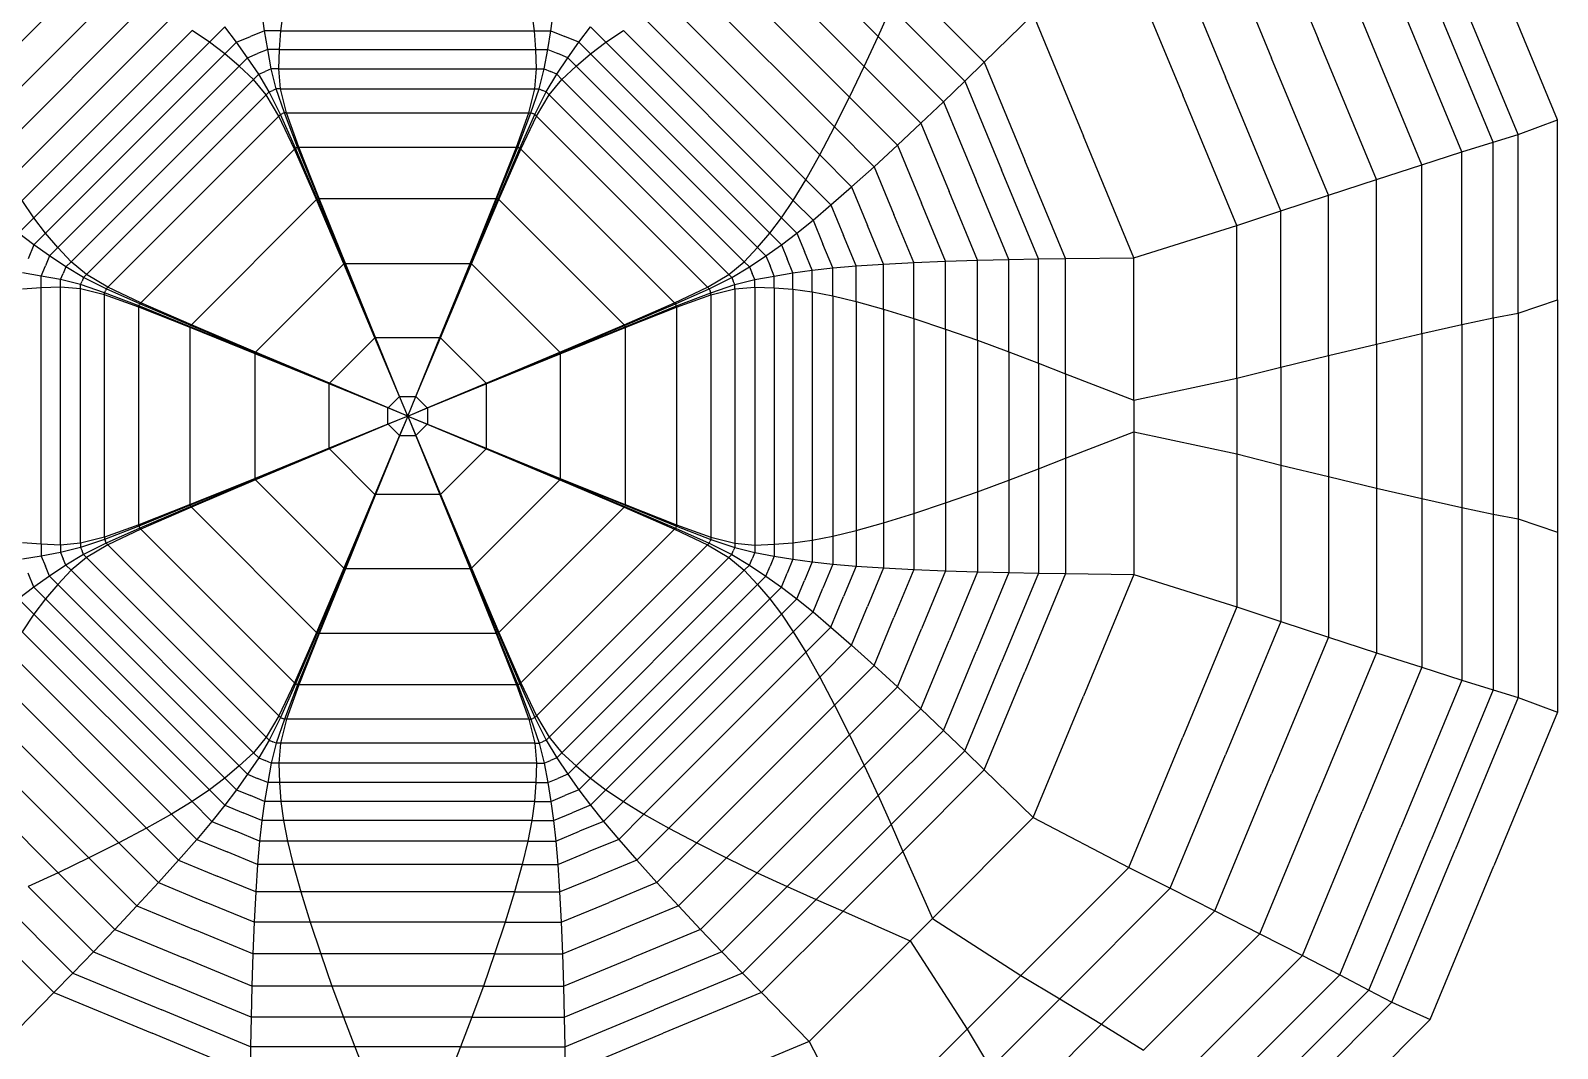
# Model space of a CAD drawing. Extents: x -1682 to 1682, y -1682 to 1702.
# Drawn here: x -552 to 1682, y -925 to 564 of the extents above; entities that cross this region are included whole.
import ezdxf

# ---------------------------------------------------------------- set-up
doc = ezdxf.new("R2010")
doc.units = 0

msp = doc.modelspace()

# ---------------------------------------------------------------- linework, layer by layer
at = {"layer": 'CutLine', "color": 250, "linetype": 'CONTINUOUS'}
for p, q in [((1682.1, 433.4), (1589, 658.2)), ((1682.1, 170), (1682.1, 433.4)), ((1682.1, 170), (1682.1, -170)), ((1682.1, -170), (1682.1, -433.4)), ((1682.1, -433.4), (1589, -658.2)), ((1495.9, -883), (1589, -658.2)), ((1309.6, -1069.2), (1495.9, -883))]:
    msp.add_line(p, q, dxfattribs=at)
at = {"layer": 'MountainLine', "color": 1, "linetype": 'CONTINUOUS'}
for p, q in [((1246.9, 757.3), (1332, 551.7)), ((1181, 723.8), (1263.9, 523.5)), ((555.3, 688.3), (688.3, 555.3)), ((1115.6, 690.8), (1196.4, 495.6)), ((511.2, 668), (668, 511.2)), ((-646.4, 466.5), (-466.5, 646.4)), ((466.5, 646.4), (646.4, 466.5)), ((724.3, 637), (843.4, 517.8)), ((-624.4, 422.8), (-422.8, 624.4)), ((422.8, 624.4), (624.4, 422.8)), ((1588.1, 400.6), (1497.1, 620.1)), ((-602.8, 381.9), (-381.9, 602.8)), ((-582.4, 345.5), (-345.5, 582.4)), ((-209.4, 563.7), (-213.3, 591.7)), ((209.4, 563.7), (213.3, 591.7)), ((345.5, 582.4), (582.4, 345.5)), ((381.9, 602.8), (602.8, 381.9)), ((843.4, 517.8), (915.1, 587.5)), ((1542.2, 386.3), (1452.9, 601.8)), ((-564.1, 315.5), (-315.5, 564.1)), ((-250.5, 546.7), (-267.6, 569.3)), ((-209.4, 563.7), (-230, 555.2)), ((-204.8, 536.2), (-209.4, 563.7)), ((-185.4, 563.7), (185.4, 563.7)), ((204.8, 536.2), (209.4, 563.7)), ((209.4, 563.7), (230, 555.2)), ((250.5, 546.7), (267.6, 569.3)), ((315.5, 564.1), (564.1, 315.5)), ((1483.8, 367.6), (1396.5, 578.4)), ((-546.8, 290), (-290, 546.8)), ((-250.5, 546.7), (-230, 555.2)), ((-234.3, 524), (-250.5, 546.7)), ((-204.8, 536.2), (-219.6, 530.1)), ((-199.5, 507.8), (-204.8, 536.2)), ((-187.6, 536.2), (187.6, 536.2)), ((199.5, 507.8), (204.8, 536.2)), ((204.8, 536.2), (219.6, 530.1)), ((250.5, 546.7), (230, 555.2)), ((234.3, 524), (250.5, 546.7)), ((290, 546.8), (546.8, 290)), ((1417.2, 346.2), (1332, 551.7)), ((-529.7, 267.5), (-267.5, 529.7)), ((-234.3, 524), (-219.6, 530.1)), ((-218, 500.1), (-234.3, 524)), ((218, 500.1), (234.3, 524)), ((234.3, 524), (219.6, 530.1)), ((267.5, 529.7), (529.7, 267.5)), ((814.9, 489.9), (843.4, 517.8)), ((1346.9, 323.3), (1263.9, 523.5)), ((-511.8, 246.5), (-246.5, 511.8)), ((-492.5, 225.6), (-225.6, 492.5)), ((-218, 500.1), (-208.7, 503.9)), ((-202.5, 474.3), (-218, 500.1)), ((-199.5, 507.8), (-208.7, 503.9)), ((-192.2, 478.6), (-199.5, 507.8)), ((-188.7, 507.8), (188.7, 507.8)), ((192.2, 478.6), (199.5, 507.8)), ((199.5, 507.8), (208.7, 503.9)), ((202.5, 474.3), (218, 500.1)), ((218, 500.1), (208.7, 503.9)), ((225.6, 492.5), (492.5, 225.6)), ((246.5, 511.8), (511.8, 246.5)), ((1277.3, 300.4), (1196.4, 495.6)), ((-470, 206.9), (-206.9, 470)), ((-202.5, 474.3), (-197.4, 476.4)), ((-186, 441.2), (-202.5, 474.3)), ((-192.2, 478.6), (-197.4, 476.4)), ((-180.4, 443.5), (-192.2, 478.6)), ((-186.1, 478.6), (186.1, 478.6)), ((180.4, 443.5), (192.2, 478.6)), ((186, 441.2), (202.5, 474.3)), ((192.2, 478.6), (197.4, 476.4)), ((202.5, 474.3), (197.4, 476.4)), ((206.9, 470), (470, 206.9)), ((783.8, 459.8), (814.9, 489.9)), ((814.9, 489.9), (868.8, 359.9)), ((750.9, 428.3), (783.8, 459.8)), ((783.8, 459.8), (831.6, 344.5)), ((-438.8, 188.4), (-188.4, 438.8)), ((-186, 441.2), (-183.2, 442.3)), ((-164.1, 391.8), (-186, 441.2)), ((-180.4, 443.5), (-183.2, 442.3)), ((-161, 393.1), (-180.4, 443.5)), ((-177.1, 443.5), (177.1, 443.5)), ((161, 393.1), (180.4, 443.5)), ((164.1, 391.8), (186, 441.2)), ((180.4, 443.5), (183.2, 442.3)), ((186, 441.2), (183.2, 442.3)), ((188.4, 438.8), (438.8, 188.4)), ((716.7, 396.2), (750.9, 428.3)), ((750.9, 428.3), (792.4, 328.2)), ((1624.5, 411.8), (1682.1, 433.4)), ((1588.1, 400.6), (1624.5, 411.8)), ((1624.5, 150.6), (1624.5, 411.8)), ((-390.4, 165.4), (-165.4, 390.4)), ((-164.1, 391.8), (-162.5, 392.4)), ((-132.5, 317.3), (-164.1, 391.8)), ((-161, 393.1), (-162.5, 392.4)), ((-130.6, 318.1), (-161, 393.1)), ((-159.1, 393.1), (159.1, 393.1)), ((130.6, 318.1), (161, 393.1)), ((132.5, 317.3), (164.1, 391.8)), ((161, 393.1), (162.5, 392.4)), ((164.1, 391.8), (162.5, 392.4)), ((165.4, 390.4), (390.4, 165.4)), ((682.4, 364.7), (716.7, 396.2)), ((716.7, 396.2), (751.8, 311.4)), ((1483.8, 367.6), (1542.2, 386.3)), ((1542.2, 386.3), (1588.1, 400.6)), ((649.5, 335.1), (682.4, 364.7)), ((682.4, 364.7), (711.4, 294.7)), ((922.7, 229.8), (868.8, 359.9)), ((1417.2, 346.2), (1483.8, 367.6)), ((619.3, 308.7), (649.5, 335.1)), ((649.5, 335.1), (672.9, 278.7)), ((879.4, 229.1), (831.6, 344.5)), ((1346.9, 323.3), (1417.2, 346.2)), ((-316.5, 133.3), (-133.3, 316.5)), ((-132.5, 317.3), (-131.6, 317.7)), ((-93, 222.8), (-132.5, 317.3)), ((-130.6, 318.1), (-131.6, 317.7)), ((-91.8, 223.3), (-130.6, 318.1)), ((-129.5, 318.1), (129.5, 318.1)), ((91.8, 223.3), (130.6, 318.1)), ((93, 222.8), (132.5, 317.3)), ((130.6, 318.1), (131.6, 317.7)), ((132.5, 317.3), (131.6, 317.7)), ((133.3, 316.5), (316.5, 133.3)), ((833.8, 228.1), (792.4, 328.2)), ((1277.3, 300.4), (1346.9, 323.3)), ((593, 286.5), (619.3, 308.7)), ((619.3, 308.7), (637.7, 264.1)), ((740.5, 224.6), (711.4, 294.7)), ((786.9, 226.6), (751.8, 311.4)), ((1212.8, 278.9), (1277.3, 300.4)), ((569.3, 267.6), (593, 286.5)), ((593, 286.5), (607.5, 251.6)), ((696.2, 222.3), (672.9, 278.7)), ((1062.5, 231.6), (1212.8, 278.9)), ((1212.8, 55.4), (1212.8, 278.9)), ((-546.7, 250.5), (-569.3, 267.6)), ((-546.7, 250.5), (-555.2, 230)), ((-524, 234.3), (-546.7, 250.5)), ((524, 234.3), (546.7, 250.5)), ((546.7, 250.5), (569.3, 267.6)), ((546.7, 250.5), (555.2, 230)), ((569.3, 267.6), (580.5, 240.5)), ((621.9, 216.7), (607.5, 251.6)), ((656.1, 219.6), (637.7, 264.1)), ((-524, 234.3), (-530.1, 219.6)), ((-500.1, 218), (-524, 234.3)), ((500.1, 218), (524, 234.3)), ((524, 234.3), (530.1, 219.6)), ((563.7, 209.4), (555.2, 230)), ((591.7, 213.3), (580.5, 240.5)), ((696.2, 222.3), (740.5, 224.6)), ((740.5, 224.6), (786.9, 226.6)), ((786.9, 226.6), (833.8, 228.1)), ((833.8, 228.1), (879.4, 229.1)), ((879.4, 229.1), (922.7, 229.8)), ((922.7, 229.8), (962.6, 230.2)), ((962.6, 230.2), (1062.5, 231.6)), ((962.6, 61.8), (962.6, 230.2)), ((1062.5, 23.2), (1062.5, 231.6)), ((-536.2, 204.8), (-563.7, 209.4)), ((-536.2, 204.8), (-530.1, 219.6)), ((-507.8, 199.5), (-536.2, 204.8)), ((-507.8, 199.5), (-503.9, 208.7)), ((-500.1, 218), (-503.9, 208.7)), ((-474.3, 202.5), (-500.1, 218)), ((-474.3, 202.5), (-476.4, 197.4)), ((-441.2, 186), (-474.3, 202.5)), ((-222.4, 93.4), (-93.4, 222.4)), ((-93, 222.8), (-92.4, 223.1)), ((-47.9, 114.8), (-93, 222.8)), ((-91.8, 223.3), (-92.4, 223.1)), ((-47.4, 115), (-91.8, 223.3)), ((-91.2, 223.3), (91.2, 223.3)), ((47.4, 115), (91.8, 223.3)), ((47.9, 114.8), (93, 222.8)), ((91.8, 223.3), (92.4, 223.1)), ((93, 222.8), (92.4, 223.1)), ((93.4, 222.4), (222.4, 93.4)), ((441.2, 186), (474.3, 202.5)), ((474.3, 202.5), (500.1, 218)), ((474.3, 202.5), (476.4, 197.4)), ((500.1, 218), (503.9, 208.7)), ((507.8, 199.5), (503.9, 208.7)), ((507.8, 199.5), (536.2, 204.8)), ((536.2, 204.8), (530.1, 219.6)), ((536.2, 204.8), (563.7, 209.4)), ((563.7, 209.4), (591.7, 213.3)), ((591.7, 213.3), (621.9, 216.7)), ((621.9, 216.7), (656.1, 219.6)), ((656.1, 219.6), (696.2, 222.3)), ((-536.2, -187.6), (-536.2, 187.6)), ((-478.6, 192.2), (-507.8, 199.5)), ((-507.8, -188.7), (-507.8, 188.7)), ((-478.6, 192.2), (-476.4, 197.4)), ((-443.5, 180.4), (-478.6, 192.2)), ((-478.6, -186.1), (-478.6, 186.1)), ((-443.5, 180.4), (-442.3, 183.2)), ((-393.1, 161), (-443.5, 180.4)), ((-441.2, 186), (-442.3, 183.2)), ((-391.8, 164.1), (-441.2, 186)), ((391.8, 164.1), (441.2, 186)), ((393.1, 161), (443.5, 180.4)), ((441.2, 186), (442.3, 183.2)), ((443.5, 180.4), (442.3, 183.2)), ((443.5, 180.4), (478.6, 192.2)), ((478.6, 192.2), (476.4, 197.4)), ((478.6, 192.2), (507.8, 199.5)), ((478.6, 186.1), (478.6, -186.1)), ((507.8, 188.7), (507.8, -188.7)), ((536.2, 187.6), (536.2, -187.6)), ((563.7, 185.4), (563.7, -185.4)), ((591.7, 181.6), (591.7, -181.6)), ((-443.5, -177.1), (-443.5, 177.1)), ((-393.1, 161), (-392.4, 162.5)), ((-318.1, 130.6), (-393.1, 161)), ((-393.1, -159.1), (-393.1, 159.1)), ((-391.8, 164.1), (-392.4, 162.5)), ((-317.3, 132.5), (-391.8, 164.1)), ((317.3, 132.5), (391.8, 164.1)), ((318.1, 130.6), (393.1, 161)), ((391.8, 164.1), (392.4, 162.5)), ((393.1, 161), (392.4, 162.5)), ((393.1, 159.1), (393.1, -159.1)), ((443.5, 177.1), (443.5, -177.1)), ((621.9, 175.8), (621.9, -175.8)), ((656.1, 167.5), (656.1, -167.5)), ((696.2, 156.2), (696.2, -156.2)), ((740.5, 142.6), (740.5, -142.6)), ((1588.1, 143.4), (1588.1, -143.4)), ((-318.1, 130.6), (-317.7, 131.6)), ((-223.3, 91.8), (-318.1, 130.6)), ((-318.1, -129.5), (-318.1, 129.5)), ((-317.3, 132.5), (-317.7, 131.6)), ((-222.8, 93), (-317.3, 132.5)), ((-114.6, 48.1), (-48.1, 114.6)), ((-47.9, 114.8), (-47.6, 114.9)), ((-12, 28.7), (-47.9, 114.8)), ((-47.4, 115), (-47.6, 114.9)), ((-11.8, 28.8), (-47.4, 115)), ((-47, 115), (47, 115)), ((11.8, 28.8), (47.4, 115)), ((12, 28.7), (47.9, 114.8)), ((47.4, 115), (47.6, 114.9)), ((47.9, 114.8), (47.6, 114.9)), ((48.1, 114.6), (114.6, 48.1)), ((222.8, 93), (317.3, 132.5)), ((223.3, 91.8), (318.1, 130.6)), ((317.3, 132.5), (317.7, 131.6)), ((318.1, 130.6), (317.7, 131.6)), ((318.1, 129.5), (318.1, -129.5)), ((786.9, 127.2), (786.9, -127.2)), ((1483.8, 120.7), (1483.8, -120.7)), ((1542.2, 133.7), (1542.2, -133.7)), ((-223.3, 91.8), (-223.1, 92.4)), ((-115, 47.4), (-223.3, 91.8)), ((-223.3, -91.2), (-223.3, 91.2)), ((-222.8, 93), (-223.1, 92.4)), ((-114.8, 47.9), (-222.8, 93)), ((114.8, 47.9), (222.8, 93)), ((115, 47.4), (223.3, 91.8)), ((222.8, 93), (223.1, 92.4)), ((223.3, 91.8), (223.1, 92.4)), ((223.3, 91.2), (223.3, -91.2)), ((833.8, 110.8), (833.8, -110.8)), ((879.4, 94), (879.4, -94)), ((1417.2, 105.3), (1417.2, -105.3)), ((922.7, 77.4), (922.7, -77.4)), ((1277.3, 71.7), (1277.3, -71.7)), ((1346.9, 88.7), (1346.9, -88.7)), ((-115, 47.4), (-114.9, 47.6)), ((-28.8, 11.8), (-115, 47.4)), ((-115, -47), (-115, 47)), ((-114.8, 47.9), (-114.9, 47.6)), ((-28.7, 12), (-114.8, 47.9)), ((28.7, 12), (114.8, 47.9)), ((28.8, 11.8), (115, 47.4)), ((114.8, 47.9), (114.9, 47.6)), ((115, 47.4), (114.9, 47.6)), ((115, 47), (115, -47)), ((-28.7, 12), (-12, 28.7)), ((0, 0), (-12, 28.7)), ((-12, 28.7), (-11.9, 28.7)), ((-11.8, 28.8), (-11.9, 28.7)), ((0, 0), (-11.8, 28.8)), ((-11.8, 28.8), (11.8, 28.8)), ((0, 0), (11.8, 28.8)), ((0, 0), (12, 28.7)), ((11.8, 28.8), (11.9, 28.7)), ((12, 28.7), (11.9, 28.7)), ((12, 28.7), (28.7, 12)), ((-28.8, 11.8), (-28.7, 11.9)), ((0, 0), (-28.8, 11.8)), ((-28.8, -11.8), (-28.8, 11.8)), ((0, 0), (-28.8, -11.8)), ((0, 0), (-28.7, 12)), ((-28.7, 12), (-28.7, 11.9)), ((0, 0), (-28.7, -12)), ((0, 0), (-12, -28.7)), ((0, 0), (-11.8, -28.8)), ((0, 0), (28.7, 12)), ((0, 0), (28.8, 11.8)), ((0, 0), (0, 0)), ((0, 0), (0, 0)), ((0, 0), (0, 0)), ((0, 0), (0, 0)), ((0, 0), (0, 0)), ((0, 0), (0, 0)), ((0, 0), (0, 0)), ((0, 0), (0, 0)), ((0, 0), (0, 0)), ((0, 0), (0, 0)), ((0, 0), (0, 0)), ((0, 0), (0, 0)), ((0, 0), (0, 0)), ((0, 0), (0, 0)), ((0, 0), (0, 0)), ((0, 0), (0, 0)), ((0, 0), (0, 0)), ((0, 0), (0, 0)), ((0, 0), (0, 0)), ((0, 0), (0, 0)), ((0, 0), (0, 0)), ((0, 0), (0, 0)), ((0, 0), (0, 0)), ((0, 0), (0, 0)), ((0, 0), (28.8, -11.8)), ((0, 0), (0, 0)), ((0, 0), (0, 0)), ((0, 0), (0, 0)), ((0, 0), (0, 0)), ((0, 0), (0, 0)), ((0, 0), (0, 0)), ((0, 0), (0, 0)), ((0, 0), (0, 0)), ((0, 0), (28.7, -12)), ((0, 0), (12, -28.7)), ((0, 0), (0, 0)), ((0, 0), (0, 0)), ((0, 0), (0, 0)), ((0, 0), (0, 0)), ((0, 0), (0, 0)), ((0, 0), (0, 0)), ((0, 0), (0, 0)), ((0, 0), (0, 0)), ((0, 0), (11.8, -28.8)), ((0, 0), (0, 0)), ((0, 0), (0, 0)), ((0, 0), (0, 0)), ((0, 0), (0, 0)), ((0, 0), (0, 0)), ((0, 0), (0, 0)), ((0, 0), (0, 0)), ((0, 0), (0, 0)), ((0, 0), (0, 0)), ((0, 0), (0, 0)), ((0, 0), (0, 0)), ((0, 0), (0, 0)), ((0, 0), (0, 0)), ((0, 0), (0, 0)), ((0, 0), (0, 0)), ((0, 0), (0, 0)), ((0, 0), (0, 0)), ((0, 0), (0, 0)), ((0, 0), (0, 0)), ((0, 0), (0, 0)), ((0, 0), (0, 0)), ((0, 0), (0, 0)), ((0, 0), (0, 0)), ((0, 0), (0, 0)), ((28.7, 12), (28.7, 11.9)), ((28.8, 11.8), (28.7, 11.9)), ((28.8, 11.8), (28.8, -11.8)), ((-28.8, -11.8), (-115, -47.4)), ((-28.7, -12), (-114.8, -47.9)), ((-28.8, -11.8), (-28.7, -11.9)), ((-28.7, -12), (-28.7, -11.9)), ((-12, -28.7), (-28.7, -12)), ((28.7, -12), (12, -28.7)), ((28.8, -11.8), (28.7, -11.9)), ((28.7, -12), (28.7, -11.9)), ((28.7, -12), (114.8, -47.9)), ((28.8, -11.8), (115, -47.4)), ((-12, -28.7), (-47.9, -114.8)), ((-11.8, -28.8), (-47.4, -115)), ((-12, -28.7), (-11.9, -28.7)), ((-11.8, -28.8), (-11.9, -28.7)), ((11.8, -28.8), (-11.8, -28.8)), ((11.8, -28.8), (11.9, -28.7)), ((11.8, -28.8), (47.4, -115)), ((12, -28.7), (11.9, -28.7)), ((12, -28.7), (47.9, -114.8)), ((1062.5, -23.2), (1062.5, -231.6)), ((-115, -47.4), (-223.3, -91.8)), ((-114.8, -47.9), (-222.8, -93)), ((-115, -47.4), (-114.9, -47.6)), ((-114.8, -47.9), (-114.9, -47.6)), ((-48.1, -114.6), (-114.6, -48.1)), ((114.6, -48.1), (48.1, -114.6)), ((114.8, -47.9), (114.9, -47.6)), ((114.8, -47.9), (222.8, -93)), ((115, -47.4), (114.9, -47.6)), ((115, -47.4), (223.3, -91.8)), ((962.6, -61.8), (962.6, -230.2)), ((1212.8, -55.4), (1212.8, -278.9)), ((-223.3, -91.8), (-318.1, -130.6)), ((-222.8, -93), (-317.3, -132.5)), ((-223.3, -91.8), (-223.1, -92.4)), ((-222.8, -93), (-223.1, -92.4)), ((-93.4, -222.4), (-222.4, -93.4)), ((222.4, -93.4), (93.4, -222.4)), ((222.8, -93), (223.1, -92.4)), ((222.8, -93), (317.3, -132.5)), ((223.3, -91.8), (223.1, -92.4)), ((223.3, -91.8), (318.1, -130.6)), ((-318.1, -130.6), (-393.1, -161)), ((-317.3, -132.5), (-391.8, -164.1)), ((-318.1, -130.6), (-317.7, -131.6)), ((-317.3, -132.5), (-317.7, -131.6)), ((-133.3, -316.5), (-316.5, -133.3)), ((-47.9, -114.8), (-93, -222.8)), ((-47.4, -115), (-91.8, -223.3)), ((-47.9, -114.8), (-47.6, -114.9)), ((-47.4, -115), (-47.6, -114.9)), ((47, -115), (-47, -115)), ((47.4, -115), (47.6, -114.9)), ((47.4, -115), (91.8, -223.3)), ((47.9, -114.8), (47.6, -114.9)), ((47.9, -114.8), (93, -222.8)), ((316.5, -133.3), (133.3, -316.5)), ((317.3, -132.5), (317.7, -131.6)), ((317.3, -132.5), (391.8, -164.1)), ((318.1, -130.6), (317.7, -131.6)), ((318.1, -130.6), (393.1, -161)), ((1624.5, -150.6), (1624.5, -411.8)), ((-393.1, -161), (-443.5, -180.4)), ((-391.8, -164.1), (-441.2, -186)), ((-393.1, -161), (-392.4, -162.5)), ((-391.8, -164.1), (-392.4, -162.5)), ((-165.4, -390.4), (-390.4, -165.4)), ((390.4, -165.4), (165.4, -390.4)), ((391.8, -164.1), (392.4, -162.5)), ((391.8, -164.1), (441.2, -186)), ((393.1, -161), (392.4, -162.5)), ((393.1, -161), (443.5, -180.4)), ((-507.8, -199.5), (-536.2, -204.8)), ((-478.6, -192.2), (-507.8, -199.5)), ((-507.8, -199.5), (-503.9, -208.7)), ((-443.5, -180.4), (-478.6, -192.2)), ((-478.6, -192.2), (-476.4, -197.4)), ((-474.3, -202.5), (-476.4, -197.4)), ((-441.2, -186), (-474.3, -202.5)), ((-443.5, -180.4), (-442.3, -183.2)), ((-441.2, -186), (-442.3, -183.2)), ((-188.4, -438.8), (-438.8, -188.4)), ((438.8, -188.4), (188.4, -438.8)), ((441.2, -186), (442.3, -183.2)), ((441.2, -186), (474.3, -202.5)), ((443.5, -180.4), (442.3, -183.2)), ((443.5, -180.4), (478.6, -192.2)), ((474.3, -202.5), (476.4, -197.4)), ((478.6, -192.2), (476.4, -197.4)), ((478.6, -192.2), (507.8, -199.5)), ((507.8, -199.5), (503.9, -208.7)), ((507.8, -199.5), (536.2, -204.8)), ((-536.2, -204.8), (-563.7, -209.4)), ((-536.2, -204.8), (-530.1, -219.6)), ((-524, -234.3), (-530.1, -219.6)), ((-500.1, -218), (-524, -234.3)), ((-500.1, -218), (-503.9, -208.7)), ((-474.3, -202.5), (-500.1, -218)), ((-206.9, -470), (-470, -206.9)), ((-93, -222.8), (-132.5, -317.3)), ((-91.8, -223.3), (-130.6, -318.1)), ((-93, -222.8), (-92.4, -223.1)), ((-91.8, -223.3), (-92.4, -223.1)), ((91.2, -223.3), (-91.2, -223.3)), ((91.8, -223.3), (92.4, -223.1)), ((91.8, -223.3), (130.6, -318.1)), ((93, -222.8), (92.4, -223.1)), ((93, -222.8), (132.5, -317.3)), ((470, -206.9), (206.9, -470)), ((474.3, -202.5), (500.1, -218)), ((500.1, -218), (503.9, -208.7)), ((500.1, -218), (524, -234.3)), ((524, -234.3), (530.1, -219.6)), ((536.2, -204.8), (530.1, -219.6)), ((536.2, -204.8), (563.7, -209.4)), ((563.7, -209.4), (555.2, -230)), ((563.7, -209.4), (591.7, -213.3)), ((591.7, -213.3), (580.5, -240.5)), ((591.7, -213.3), (621.9, -216.7)), ((621.9, -216.7), (607.5, -251.6)), ((621.9, -216.7), (656.1, -219.6)), ((656.1, -219.6), (637.7, -264.1)), ((656.1, -219.6), (696.2, -222.3)), ((696.2, -222.3), (672.9, -278.7)), ((696.2, -222.3), (740.5, -224.6)), ((-546.7, -250.5), (-555.2, -230)), ((-524, -234.3), (-546.7, -250.5)), ((-225.6, -492.5), (-492.5, -225.6)), ((492.5, -225.6), (225.6, -492.5)), ((524, -234.3), (546.7, -250.5)), ((546.7, -250.5), (555.2, -230)), ((569.3, -267.6), (580.5, -240.5)), ((740.5, -224.6), (711.4, -294.7)), ((740.5, -224.6), (786.9, -226.6)), ((786.9, -226.6), (751.8, -311.4)), ((786.9, -226.6), (833.8, -228.1)), ((833.8, -228.1), (792.4, -328.2)), ((879.4, -229.1), (831.6, -344.5)), ((833.8, -228.1), (879.4, -229.1)), ((922.7, -229.8), (868.8, -359.9)), ((879.4, -229.1), (922.7, -229.8)), ((922.7, -229.8), (962.6, -230.2)), ((962.6, -230.2), (1062.5, -231.6)), ((1062.5, -231.6), (1212.8, -278.9)), ((-546.7, -250.5), (-569.3, -267.6)), ((-267.5, -529.7), (-529.7, -267.5)), ((-246.5, -511.8), (-511.8, -246.5)), ((511.8, -246.5), (246.5, -511.8)), ((529.7, -267.5), (267.5, -529.7)), ((546.7, -250.5), (569.3, -267.6)), ((569.3, -267.6), (593, -286.5)), ((593, -286.5), (607.5, -251.6)), ((619.3, -308.7), (637.7, -264.1)), ((-290, -546.8), (-546.8, -290)), ((546.8, -290), (290, -546.8)), ((593, -286.5), (619.3, -308.7)), ((649.5, -335.1), (672.9, -278.7)), ((1212.8, -278.9), (1277.3, -300.4)), ((619.3, -308.7), (649.5, -335.1)), ((682.4, -364.7), (711.4, -294.7)), ((716.7, -396.2), (751.8, -311.4)), ((1277.3, -300.4), (1196.4, -495.6)), ((1277.3, -300.4), (1346.9, -323.3)), ((-315.5, -564.1), (-564.1, -315.5)), ((-132.5, -317.3), (-164.1, -391.8)), ((-130.6, -318.1), (-161, -393.1)), ((-132.5, -317.3), (-131.6, -317.7)), ((-130.6, -318.1), (-131.6, -317.7)), ((129.5, -318.1), (-129.5, -318.1)), ((130.6, -318.1), (131.6, -317.7)), ((130.6, -318.1), (161, -393.1)), ((132.5, -317.3), (131.6, -317.7)), ((132.5, -317.3), (164.1, -391.8)), ((564.1, -315.5), (315.5, -564.1)), ((750.9, -428.3), (792.4, -328.2)), ((1346.9, -323.3), (1263.9, -523.5)), ((1346.9, -323.3), (1417.2, -346.2)), ((-345.5, -582.4), (-582.4, -345.5)), ((582.4, -345.5), (345.5, -582.4)), ((649.5, -335.1), (682.4, -364.7)), ((783.8, -459.8), (831.6, -344.5)), ((1417.2, -346.2), (1332, -551.7)), ((1417.2, -346.2), (1483.8, -367.6)), ((682.4, -364.7), (716.7, -396.2)), ((814.9, -489.9), (868.8, -359.9)), ((1483.8, -367.6), (1396.5, -578.4)), ((1483.8, -367.6), (1542.2, -386.3)), ((-381.9, -602.8), (-602.8, -381.9)), ((-164.1, -391.8), (-186, -441.2)), ((-161, -393.1), (-180.4, -443.5)), ((-164.1, -391.8), (-162.5, -392.4)), ((-161, -393.1), (-162.5, -392.4)), ((159.1, -393.1), (-159.1, -393.1)), ((161, -393.1), (162.5, -392.4)), ((161, -393.1), (180.4, -443.5)), ((164.1, -391.8), (162.5, -392.4)), ((164.1, -391.8), (186, -441.2)), ((602.8, -381.9), (381.9, -602.8)), ((716.7, -396.2), (750.9, -428.3)), ((1542.2, -386.3), (1452.9, -601.8)), ((1588.1, -400.6), (1497.1, -620.1)), ((1542.2, -386.3), (1588.1, -400.6)), ((1588.1, -400.6), (1624.5, -411.8)), ((-422.8, -624.4), (-624.4, -422.8)), ((624.4, -422.8), (422.8, -624.4)), ((1624.5, -411.8), (1682.1, -433.4)), ((-186, -441.2), (-202.5, -474.3)), ((-180.4, -443.5), (-192.2, -478.6)), ((-186, -441.2), (-183.2, -442.3)), ((-180.4, -443.5), (-183.2, -442.3)), ((177.1, -443.5), (-177.1, -443.5)), ((180.4, -443.5), (183.2, -442.3)), ((180.4, -443.5), (192.2, -478.6)), ((186, -441.2), (183.2, -442.3)), ((186, -441.2), (202.5, -474.3)), ((750.9, -428.3), (783.8, -459.8)), ((-466.5, -646.4), (-646.4, -466.5)), ((646.4, -466.5), (466.5, -646.4)), ((783.8, -459.8), (814.9, -489.9)), ((-202.5, -474.3), (-218, -500.1)), ((-202.5, -474.3), (-197.4, -476.4)), ((-192.2, -478.6), (-199.5, -507.8)), ((-192.2, -478.6), (-197.4, -476.4)), ((186.1, -478.6), (-186.1, -478.6)), ((192.2, -478.6), (197.4, -476.4)), ((192.2, -478.6), (199.5, -507.8)), ((202.5, -474.3), (197.4, -476.4)), ((202.5, -474.3), (218, -500.1)), ((814.9, -489.9), (843.4, -517.8)), ((-511.2, -668), (-668, -511.2)), ((-218, -500.1), (-234.3, -524)), ((-218, -500.1), (-208.7, -503.9)), ((-199.5, -507.8), (-208.7, -503.9)), ((-199.5, -507.8), (-204.8, -536.2)), ((188.7, -507.8), (-188.7, -507.8)), ((199.5, -507.8), (208.7, -503.9)), ((199.5, -507.8), (204.8, -536.2)), ((218, -500.1), (208.7, -503.9)), ((218, -500.1), (234.3, -524)), ((668, -511.2), (511.2, -668)), ((1115.6, -690.8), (1196.4, -495.6)), ((-234.3, -524), (-250.5, -546.7)), ((-234.3, -524), (-219.6, -530.1)), ((-204.8, -536.2), (-219.6, -530.1)), ((204.8, -536.2), (219.6, -530.1)), ((234.3, -524), (219.6, -530.1)), ((234.3, -524), (250.5, -546.7)), ((724.3, -637), (843.4, -517.8)), ((843.4, -517.8), (915.1, -587.5)), ((1181, -723.8), (1263.9, -523.5)), ((-250.5, -546.7), (-267.6, -569.3)), ((-250.5, -546.7), (-230, -555.2)), ((-209.4, -563.7), (-230, -555.2)), ((-204.8, -536.2), (-209.4, -563.7)), ((187.6, -536.2), (-187.6, -536.2)), ((204.8, -536.2), (209.4, -563.7)), ((209.4, -563.7), (230, -555.2)), ((250.5, -546.7), (230, -555.2)), ((250.5, -546.7), (267.6, -569.3)), ((688.3, -555.3), (555.3, -688.3)), ((1246.9, -757.3), (1332, -551.7)), ((-267.6, -569.3), (-286.5, -593)), ((-267.6, -569.3), (-240.5, -580.5)), ((-213.3, -591.7), (-240.5, -580.5)), ((-209.4, -563.7), (-213.3, -591.7)), ((185.4, -563.7), (-185.4, -563.7)), ((209.4, -563.7), (213.3, -591.7)), ((213.3, -591.7), (240.5, -580.5)), ((267.6, -569.3), (240.5, -580.5)), ((267.6, -569.3), (286.5, -593)), ((1309.1, -789.2), (1396.5, -578.4)), ((-286.5, -593), (-308.7, -619.3)), ((-286.5, -593), (-251.6, -607.5)), ((-213.3, -591.7), (-216.7, -621.9)), ((181.6, -591.7), (-181.6, -591.7)), ((213.3, -591.7), (216.7, -621.9)), ((286.5, -593), (251.6, -607.5)), ((286.5, -593), (308.7, -619.3)), ((707.2, -597.7), (597.7, -707.2)), ((767.7, -734.9), (915.1, -587.5)), ((915.1, -587.5), (1054.8, -660.4)), ((1363.6, -817.4), (1452.9, -601.8)), ((-308.7, -619.3), (-335.1, -649.5)), ((-308.7, -619.3), (-264.1, -637.7)), ((-216.7, -621.9), (-251.6, -607.5)), ((-216.7, -621.9), (-219.6, -656.1)), ((175.8, -621.9), (-175.8, -621.9)), ((216.7, -621.9), (251.6, -607.5)), ((216.7, -621.9), (219.6, -656.1)), ((308.7, -619.3), (264.1, -637.7)), ((308.7, -619.3), (335.1, -649.5)), ((1406.2, -839.7), (1497.1, -620.1)), ((-219.6, -656.1), (-264.1, -637.7)), ((219.6, -656.1), (264.1, -637.7)), ((-335.1, -649.5), (-364.7, -682.4)), ((-335.1, -649.5), (-278.7, -672.9)), ((-219.6, -656.1), (-222.3, -696.2)), ((167.5, -656.1), (-167.5, -656.1)), ((219.6, -656.1), (222.3, -696.2)), ((335.1, -649.5), (278.7, -672.9)), ((335.1, -649.5), (364.7, -682.4)), ((896.8, -818.4), (1054.8, -660.4)), ((1054.8, -660.4), (1115.6, -690.8)), ((-364.7, -682.4), (-396.2, -716.7)), ((-364.7, -682.4), (-294.7, -711.4)), ((-222.3, -696.2), (-278.7, -672.9)), ((222.3, -696.2), (278.7, -672.9)), ((364.7, -682.4), (294.7, -711.4)), ((364.7, -682.4), (396.2, -716.7)), ((1115.6, -690.8), (1181, -723.8)), ((-224.6, -740.5), (-294.7, -711.4)), ((-222.3, -696.2), (-224.6, -740.5)), ((156.2, -696.2), (-156.2, -696.2)), ((222.3, -696.2), (224.6, -740.5)), ((224.6, -740.5), (294.7, -711.4)), ((-637, -724.3), (-517.8, -843.4)), ((-396.2, -716.7), (-428.3, -750.9)), ((-396.2, -716.7), (-311.4, -751.8)), ((396.2, -716.7), (311.4, -751.8)), ((396.2, -716.7), (428.3, -750.9)), ((637, -724.3), (517.8, -843.4)), ((1181, -723.8), (1246.9, -757.3)), ((-428.3, -750.9), (-459.8, -783.8)), ((-428.3, -750.9), (-328.2, -792.4)), ((-226.6, -786.9), (-311.4, -751.8)), ((-224.6, -740.5), (-226.6, -786.9)), ((142.6, -740.5), (-142.6, -740.5)), ((224.6, -740.5), (226.6, -786.9)), ((226.6, -786.9), (311.4, -751.8)), ((428.3, -750.9), (328.2, -792.4)), ((428.3, -750.9), (459.8, -783.8)), ((1246.9, -757.3), (1309.1, -789.2)), ((734.9, -767.7), (587.5, -915.1)), ((-459.8, -783.8), (-489.9, -814.9)), ((-459.8, -783.8), (-344.5, -831.6)), ((-228.1, -833.8), (-328.2, -792.4)), ((-226.6, -786.9), (-228.1, -833.8)), ((127.2, -786.9), (-127.2, -786.9)), ((226.6, -786.9), (228.1, -833.8)), ((228.1, -833.8), (328.2, -792.4)), ((459.8, -783.8), (344.5, -831.6)), ((459.8, -783.8), (489.9, -814.9)), ((1309.1, -789.2), (1363.6, -817.4)), ((-489.9, -814.9), (-517.8, -843.4)), ((-489.9, -814.9), (-359.9, -868.8)), ((489.9, -814.9), (359.9, -868.8)), ((489.9, -814.9), (517.8, -843.4)), ((1363.6, -817.4), (1406.2, -839.7)), ((-517.8, -843.4), (-587.5, -915.1)), ((-229.1, -879.4), (-344.5, -831.6)), ((-228.1, -833.8), (-229.1, -879.4)), ((110.8, -833.8), (-110.8, -833.8)), ((228.1, -833.8), (229.1, -879.4)), ((229.1, -879.4), (344.5, -831.6)), ((517.8, -843.4), (587.5, -915.1)), ((1406.2, -839.7), (1439.9, -857.6)), ((-229.8, -922.7), (-359.9, -868.8)), ((229.8, -922.7), (359.9, -868.8)), ((953.9, -852.5), (852.5, -953.9)), ((1255.2, -1042.2), (1439.9, -857.6)), ((1439.9, -857.6), (1495.9, -883)), ((-229.1, -879.4), (-229.8, -922.7)), ((94, -879.4), (-94, -879.4)), ((229.1, -879.4), (229.8, -922.7)), ((1015.1, -889.7), (889.7, -1015.1)), ((587.5, -915.1), (660.4, -1054.8)), ((818.4, -896.8), (660.4, -1054.8)), ((-229.8, -922.7), (-230.2, -962.6)), ((77.4, -922.7), (-77.4, -922.7)), ((229.8, -922.7), (230.2, -962.6))]:
    msp.add_line(p, q, dxfattribs=at)
at = {"layer": 'ValleyLine', "color": 5, "linetype": 'CONTINUOUS'}
for p, q in [((1054.8, 660.4), (1133.8, 469.6)), ((1624.5, 411.8), (1532.2, 634.7)), ((-185.4, 563.7), (-181.6, 591.7)), ((185.4, 563.7), (181.6, 591.7)), ((688.3, 555.3), (707.2, 597.7)), ((707.2, 597.7), (814.9, 489.9)), ((915.1, 587.5), (988.8, 409.6)), ((-290, 546.8), (-315.5, 564.1)), ((-290, 546.8), (-267.6, 569.3)), ((-185.4, 563.7), (-209.4, 563.7)), ((-187.6, 536.2), (-185.4, 563.7)), ((187.6, 536.2), (185.4, 563.7)), ((185.4, 563.7), (209.4, 563.7)), ((290, 546.8), (267.6, 569.3)), ((290, 546.8), (315.5, 564.1)), ((-267.5, 529.7), (-290, 546.8)), ((-267.5, 529.7), (-250.5, 546.7)), ((-187.6, 536.2), (-204.8, 536.2)), ((-188.7, 507.8), (-187.6, 536.2)), ((188.7, 507.8), (187.6, 536.2)), ((187.6, 536.2), (204.8, 536.2)), ((267.5, 529.7), (250.5, 546.7)), ((267.5, 529.7), (290, 546.8)), ((668, 511.2), (688.3, 555.3)), ((688.3, 555.3), (783.8, 459.8)), ((-246.5, 511.8), (-267.5, 529.7)), ((-246.5, 511.8), (-234.3, 524)), ((246.5, 511.8), (234.3, 524)), ((246.5, 511.8), (267.5, 529.7)), ((843.4, 517.8), (903, 374)), ((-225.6, 492.5), (-246.5, 511.8)), ((-225.6, 492.5), (-218, 500.1)), ((-206.9, 470), (-225.6, 492.5)), ((-188.7, 507.8), (-199.5, 507.8)), ((-186.1, 478.6), (-188.7, 507.8)), ((186.1, 478.6), (188.7, 507.8)), ((188.7, 507.8), (199.5, 507.8)), ((206.9, 470), (225.6, 492.5)), ((225.6, 492.5), (218, 500.1)), ((225.6, 492.5), (246.5, 511.8)), ((646.4, 466.5), (668, 511.2)), ((668, 511.2), (750.9, 428.3)), ((-206.9, 470), (-202.5, 474.3)), ((-188.4, 438.8), (-206.9, 470)), ((-186.1, 478.6), (-192.2, 478.6)), ((-177.1, 443.5), (-186.1, 478.6)), ((177.1, 443.5), (186.1, 478.6)), ((186.1, 478.6), (192.2, 478.6)), ((188.4, 438.8), (206.9, 470)), ((206.9, 470), (202.5, 474.3)), ((1212.8, 278.9), (1133.8, 469.6)), ((624.4, 422.8), (646.4, 466.5)), ((646.4, 466.5), (716.7, 396.2)), ((-188.4, 438.8), (-186, 441.2)), ((-165.4, 390.4), (-188.4, 438.8)), ((-177.1, 443.5), (-180.4, 443.5)), ((-159.1, 393.1), (-177.1, 443.5)), ((159.1, 393.1), (177.1, 443.5)), ((165.4, 390.4), (188.4, 438.8)), ((177.1, 443.5), (180.4, 443.5)), ((188.4, 438.8), (186, 441.2)), ((602.8, 381.9), (624.4, 422.8)), ((624.4, 422.8), (682.4, 364.7)), ((1062.5, 231.6), (988.8, 409.6)), ((-165.4, 390.4), (-164.1, 391.8)), ((-133.3, 316.5), (-165.4, 390.4)), ((-159.1, 393.1), (-161, 393.1)), ((-129.5, 318.1), (-159.1, 393.1)), ((129.5, 318.1), (159.1, 393.1)), ((133.3, 316.5), (165.4, 390.4)), ((159.1, 393.1), (161, 393.1)), ((165.4, 390.4), (164.1, 391.8)), ((582.4, 345.5), (602.8, 381.9)), ((602.8, 381.9), (649.5, 335.1)), ((1542.2, 133.7), (1542.2, 386.3)), ((1588.1, 143.4), (1588.1, 400.6)), ((962.6, 230.2), (903, 374)), ((1483.8, 120.7), (1483.8, 367.6)), ((564.1, 315.5), (582.4, 345.5)), ((582.4, 345.5), (619.3, 308.7)), ((1417.2, 105.3), (1417.2, 346.2)), ((-546.8, 290), (-564.1, 315.5)), ((-133.3, 316.5), (-132.5, 317.3)), ((-93.4, 222.4), (-133.3, 316.5)), ((-129.5, 318.1), (-130.6, 318.1)), ((-91.2, 223.3), (-129.5, 318.1)), ((91.2, 223.3), (129.5, 318.1)), ((93.4, 222.4), (133.3, 316.5)), ((129.5, 318.1), (130.6, 318.1)), ((133.3, 316.5), (132.5, 317.3)), ((546.8, 290), (564.1, 315.5)), ((564.1, 315.5), (593, 286.5)), ((1346.9, 88.7), (1346.9, 323.3)), ((1277.3, 71.7), (1277.3, 300.4)), ((-546.8, 290), (-569.3, 267.6)), ((-529.7, 267.5), (-546.8, 290)), ((529.7, 267.5), (546.8, 290)), ((546.8, 290), (569.3, 267.6)), ((-529.7, 267.5), (-546.7, 250.5)), ((-511.8, 246.5), (-529.7, 267.5)), ((-511.8, 246.5), (-524, 234.3)), ((-492.5, 225.6), (-511.8, 246.5)), ((492.5, 225.6), (511.8, 246.5)), ((511.8, 246.5), (529.7, 267.5)), ((511.8, 246.5), (524, 234.3)), ((529.7, 267.5), (546.7, 250.5)), ((-492.5, 225.6), (-500.1, 218)), ((-470, 206.9), (-492.5, 225.6)), ((470, 206.9), (492.5, 225.6)), ((492.5, 225.6), (500.1, 218)), ((740.5, 142.6), (740.5, 224.6)), ((786.9, 127.2), (786.9, 226.6)), ((833.8, 110.8), (833.8, 228.1)), ((879.4, 94), (879.4, 229.1)), ((922.7, 77.4), (922.7, 229.8)), ((-536.2, 187.6), (-536.2, 204.8)), ((-470, 206.9), (-474.3, 202.5)), ((-438.8, 188.4), (-470, 206.9)), ((-93.4, 222.4), (-93, 222.8)), ((-48.1, 114.6), (-93.4, 222.4)), ((-91.2, 223.3), (-91.8, 223.3)), ((-47, 115), (-91.2, 223.3)), ((47, 115), (91.2, 223.3)), ((48.1, 114.6), (93.4, 222.4)), ((91.2, 223.3), (91.8, 223.3)), ((93.4, 222.4), (93, 222.8)), ((438.8, 188.4), (470, 206.9)), ((470, 206.9), (474.3, 202.5)), ((536.2, 187.6), (536.2, 204.8)), ((563.7, 185.4), (563.7, 209.4)), ((591.7, 181.6), (591.7, 213.3)), ((621.9, 175.8), (621.9, 216.7)), ((656.1, 167.5), (656.1, 219.6)), ((696.2, 156.2), (696.2, 222.3)), ((-536.2, 187.6), (-563.7, 185.4)), ((-507.8, 188.7), (-536.2, 187.6)), ((-507.8, 188.7), (-507.8, 199.5)), ((-478.6, 186.1), (-507.8, 188.7)), ((-478.6, 186.1), (-478.6, 192.2)), ((-443.5, 177.1), (-478.6, 186.1)), ((-443.5, 177.1), (-443.5, 180.4)), ((-438.8, 188.4), (-441.2, 186)), ((-390.4, 165.4), (-438.8, 188.4)), ((390.4, 165.4), (438.8, 188.4)), ((438.8, 188.4), (441.2, 186)), ((443.5, 177.1), (478.6, 186.1)), ((443.5, 177.1), (443.5, 180.4)), ((478.6, 186.1), (478.6, 192.2)), ((478.6, 186.1), (507.8, 188.7)), ((507.8, 188.7), (507.8, 199.5)), ((507.8, 188.7), (536.2, 187.6)), ((536.2, 187.6), (563.7, 185.4)), ((563.7, 185.4), (591.7, 181.6)), ((591.7, 181.6), (621.9, 175.8)), ((-393.1, 159.1), (-443.5, 177.1)), ((-393.1, 159.1), (-393.1, 161)), ((-318.1, 129.5), (-393.1, 159.1)), ((-390.4, 165.4), (-391.8, 164.1)), ((-316.5, 133.3), (-390.4, 165.4)), ((316.5, 133.3), (390.4, 165.4)), ((318.1, 129.5), (393.1, 159.1)), ((390.4, 165.4), (391.8, 164.1)), ((393.1, 159.1), (443.5, 177.1)), ((393.1, 159.1), (393.1, 161)), ((621.9, 175.8), (656.1, 167.5)), ((656.1, 167.5), (696.2, 156.2)), ((1624.5, 150.6), (1682.1, 170)), ((696.2, 156.2), (740.5, 142.6)), ((740.5, 142.6), (786.9, 127.2)), ((1542.2, 133.7), (1588.1, 143.4)), ((1588.1, 143.4), (1624.5, 150.6)), ((1624.5, 150.6), (1624.5, -150.6)), ((-318.1, 129.5), (-318.1, 130.6)), ((-223.3, 91.2), (-318.1, 129.5)), ((-316.5, 133.3), (-317.3, 132.5)), ((-222.4, 93.4), (-316.5, 133.3)), ((-48.1, 114.6), (-47.9, 114.8)), ((-12, 28.7), (-48.1, 114.6)), ((-47, 115), (-47.4, 115)), ((-11.8, 28.8), (-47, 115)), ((11.8, 28.8), (47, 115)), ((12, 28.7), (48.1, 114.6)), ((47, 115), (47.4, 115)), ((48.1, 114.6), (47.9, 114.8)), ((222.4, 93.4), (316.5, 133.3)), ((223.3, 91.2), (318.1, 129.5)), ((316.5, 133.3), (317.3, 132.5)), ((318.1, 129.5), (318.1, 130.6)), ((786.9, 127.2), (833.8, 110.8)), ((1417.2, 105.3), (1483.8, 120.7)), ((1483.8, 120.7), (1542.2, 133.7)), ((-223.3, 91.2), (-223.3, 91.8)), ((-115, 47), (-223.3, 91.2)), ((-222.4, 93.4), (-222.8, 93)), ((-114.6, 48.1), (-222.4, 93.4)), ((114.6, 48.1), (222.4, 93.4)), ((115, 47), (223.3, 91.2)), ((222.4, 93.4), (222.8, 93)), ((223.3, 91.2), (223.3, 91.8)), ((833.8, 110.8), (879.4, 94)), ((879.4, 94), (922.7, 77.4)), ((1346.9, 88.7), (1417.2, 105.3)), ((922.7, 77.4), (962.6, 61.8)), ((1212.8, 55.4), (1277.3, 71.7)), ((1277.3, 71.7), (1346.9, 88.7)), ((-115, 47), (-115, 47.4)), ((-28.8, 11.8), (-115, 47)), ((-114.6, 48.1), (-114.8, 47.9)), ((-28.7, 12), (-114.6, 48.1)), ((28.7, 12), (114.6, 48.1)), ((28.8, 11.8), (115, 47)), ((114.6, 48.1), (114.8, 47.9)), ((115, 47), (115, 47.4)), ((962.6, 61.8), (962.6, -61.8)), ((962.6, 61.8), (1062.5, 23.2)), ((1062.5, 23.2), (1212.8, 55.4)), ((1212.8, 55.4), (1212.8, -55.4)), ((0, 0), (-12, 28.7)), ((-12, 28.7), (-12, 28.7)), ((0, 0), (-11.8, 28.8)), ((-11.8, 28.8), (-11.8, 28.8)), ((0, 0), (11.8, 28.8)), ((0, 0), (12, 28.7)), ((11.8, 28.8), (11.8, 28.8)), ((12, 28.7), (12, 28.7)), ((1062.5, 23.2), (1062.5, -23.2)), ((0, 0), (-28.8, 11.8)), ((-28.8, 11.8), (-28.8, 11.8)), ((0, 0), (-28.8, -11.8)), ((0, 0), (-28.7, 12)), ((-28.7, 12), (-28.7, 12)), ((0, 0), (-28.7, -12)), ((0, 0), (-12, -28.7)), ((0, 0), (-11.8, -28.8)), ((0, 0), (28.7, 12)), ((0, 0), (28.8, 11.8)), ((0, 0), (0, 0)), ((0, 0), (0, 0)), ((0, 0), (0, 0)), ((0, 0), (0, 0)), ((0, 0), (0, 0)), ((0, 0), (0, 0)), ((0, 0), (0, 0)), ((0, 0), (0, 0)), ((0, 0), (0, 0)), ((0, 0), (0, 0)), ((0, 0), (0, 0)), ((0, 0), (0, 0)), ((0, 0), (0, 0)), ((0, 0), (0, 0)), ((0, 0), (0, 0)), ((0, 0), (0, 0)), ((0, 0), (0, 0)), ((0, 0), (0, 0)), ((0, 0), (0, 0)), ((0, 0), (0, 0)), ((0, 0), (0, 0)), ((0, 0), (0, 0)), ((0, 0), (0, 0)), ((0, 0), (0, 0)), ((0, 0), (0, 0)), ((0, 0), (0, 0)), ((0, 0), (0, 0)), ((0, 0), (0, 0)), ((0, 0), (0, 0)), ((0, 0), (0, 0)), ((0, 0), (28.8, -11.8)), ((0, 0), (0, 0)), ((0, 0), (0, 0)), ((0, 0), (0, 0)), ((0, 0), (0, 0)), ((0, 0), (0, 0)), ((0, 0), (0, 0)), ((0, 0), (0, 0)), ((0, 0), (0, 0)), ((0, 0), (0, 0)), ((0, 0), (0, 0)), ((0, 0), (28.7, -12)), ((0, 0), (12, -28.7)), ((0, 0), (0, 0)), ((0, 0), (0, 0)), ((0, 0), (0, 0)), ((0, 0), (0, 0)), ((0, 0), (0, 0)), ((0, 0), (0, 0)), ((0, 0), (0, 0)), ((0, 0), (0, 0)), ((0, 0), (0, 0)), ((0, 0), (0, 0)), ((0, 0), (11.8, -28.8)), ((0, 0), (0, 0)), ((0, 0), (0, 0)), ((0, 0), (0, 0)), ((0, 0), (0, 0)), ((0, 0), (0, 0)), ((0, 0), (0, 0)), ((0, 0), (0, 0)), ((0, 0), (0, 0)), ((0, 0), (0, 0)), ((0, 0), (0, 0)), ((0, 0), (0, 0)), ((0, 0), (0, 0)), ((0, 0), (0, 0)), ((0, 0), (0, 0)), ((0, 0), (0, 0)), ((0, 0), (0, 0)), ((0, 0), (0, 0)), ((0, 0), (0, 0)), ((0, 0), (0, 0)), ((0, 0), (0, 0)), ((0, 0), (0, 0)), ((0, 0), (0, 0)), ((0, 0), (0, 0)), ((0, 0), (0, 0)), ((0, 0), (0, 0)), ((0, 0), (0, 0)), ((0, 0), (0, 0)), ((0, 0), (0, 0)), ((0, 0), (0, 0)), ((0, 0), (0, 0)), ((28.7, 12), (28.7, 12)), ((28.8, 11.8), (28.8, 11.8)), ((-28.8, -11.8), (-115, -47)), ((-28.7, -12), (-114.6, -48.1)), ((-28.8, -11.8), (-28.8, -11.8)), ((-28.7, -12), (-28.7, -12)), ((28.7, -12), (28.7, -12)), ((28.7, -12), (114.6, -48.1)), ((28.8, -11.8), (28.8, -11.8)), ((28.8, -11.8), (115, -47)), ((-12, -28.7), (-48.1, -114.6)), ((-11.8, -28.8), (-47, -115)), ((-12, -28.7), (-12, -28.7)), ((-11.8, -28.8), (-11.8, -28.8)), ((11.8, -28.8), (11.8, -28.8)), ((11.8, -28.8), (47, -115)), ((12, -28.7), (12, -28.7)), ((12, -28.7), (48.1, -114.6)), ((962.6, -61.8), (1062.5, -23.2)), ((1062.5, -23.2), (1212.8, -55.4)), ((-115, -47), (-223.3, -91.2)), ((-114.6, -48.1), (-222.4, -93.4)), ((-115, -47), (-115, -47.4)), ((-114.6, -48.1), (-114.8, -47.9)), ((114.6, -48.1), (114.8, -47.9)), ((114.6, -48.1), (222.4, -93.4)), ((115, -47), (115, -47.4)), ((115, -47), (223.3, -91.2)), ((922.7, -77.4), (962.6, -61.8)), ((1212.8, -55.4), (1277.3, -71.7)), ((879.4, -94), (922.7, -77.4)), ((922.7, -77.4), (922.7, -229.8)), ((1277.3, -71.7), (1277.3, -300.4)), ((1277.3, -71.7), (1346.9, -88.7)), ((1346.9, -88.7), (1346.9, -323.3)), ((1346.9, -88.7), (1417.2, -105.3)), ((-223.3, -91.2), (-318.1, -129.5)), ((-222.4, -93.4), (-316.5, -133.3)), ((-223.3, -91.2), (-223.3, -91.8)), ((-222.4, -93.4), (-222.8, -93)), ((222.4, -93.4), (222.8, -93)), ((222.4, -93.4), (316.5, -133.3)), ((223.3, -91.2), (223.3, -91.8)), ((223.3, -91.2), (318.1, -129.5)), ((786.9, -127.2), (833.8, -110.8)), ((833.8, -110.8), (879.4, -94)), ((833.8, -110.8), (833.8, -228.1)), ((879.4, -94), (879.4, -229.1)), ((1417.2, -105.3), (1417.2, -346.2)), ((1417.2, -105.3), (1483.8, -120.7)), ((-318.1, -129.5), (-393.1, -159.1)), ((-316.5, -133.3), (-390.4, -165.4)), ((-318.1, -129.5), (-318.1, -130.6)), ((-316.5, -133.3), (-317.3, -132.5)), ((-48.1, -114.6), (-93.4, -222.4)), ((-47, -115), (-91.2, -223.3)), ((-48.1, -114.6), (-47.9, -114.8)), ((-47, -115), (-47.4, -115)), ((47, -115), (47.4, -115)), ((47, -115), (91.2, -223.3)), ((48.1, -114.6), (47.9, -114.8)), ((48.1, -114.6), (93.4, -222.4)), ((316.5, -133.3), (317.3, -132.5)), ((316.5, -133.3), (390.4, -165.4)), ((318.1, -129.5), (318.1, -130.6)), ((318.1, -129.5), (393.1, -159.1)), ((740.5, -142.6), (786.9, -127.2)), ((786.9, -127.2), (786.9, -226.6)), ((1483.8, -120.7), (1483.8, -367.6)), ((1483.8, -120.7), (1542.2, -133.7)), ((1542.2, -133.7), (1542.2, -386.3)), ((1542.2, -133.7), (1588.1, -143.4)), ((656.1, -167.5), (696.2, -156.2)), ((696.2, -156.2), (740.5, -142.6)), ((696.2, -156.2), (696.2, -222.3)), ((740.5, -142.6), (740.5, -224.6)), ((1588.1, -143.4), (1588.1, -400.6)), ((1588.1, -143.4), (1624.5, -150.6)), ((1624.5, -150.6), (1682.1, -170)), ((-443.5, -177.1), (-478.6, -186.1)), ((-393.1, -159.1), (-443.5, -177.1)), ((-443.5, -177.1), (-443.5, -180.4)), ((-390.4, -165.4), (-438.8, -188.4)), ((-393.1, -159.1), (-393.1, -161)), ((-390.4, -165.4), (-391.8, -164.1)), ((390.4, -165.4), (391.8, -164.1)), ((390.4, -165.4), (438.8, -188.4)), ((393.1, -159.1), (393.1, -161)), ((393.1, -159.1), (443.5, -177.1)), ((443.5, -177.1), (443.5, -180.4)), ((443.5, -177.1), (478.6, -186.1)), ((591.7, -181.6), (621.9, -175.8)), ((621.9, -175.8), (656.1, -167.5)), ((621.9, -175.8), (621.9, -216.7)), ((656.1, -167.5), (656.1, -219.6)), ((-536.2, -187.6), (-563.7, -185.4)), ((-507.8, -188.7), (-536.2, -187.6)), ((-536.2, -187.6), (-536.2, -204.8)), ((-478.6, -186.1), (-507.8, -188.7)), ((-507.8, -188.7), (-507.8, -199.5)), ((-478.6, -186.1), (-478.6, -192.2)), ((-438.8, -188.4), (-470, -206.9)), ((-438.8, -188.4), (-441.2, -186)), ((438.8, -188.4), (441.2, -186)), ((438.8, -188.4), (470, -206.9)), ((478.6, -186.1), (478.6, -192.2)), ((478.6, -186.1), (507.8, -188.7)), ((507.8, -188.7), (536.2, -187.6)), ((507.8, -188.7), (507.8, -199.5)), ((536.2, -187.6), (563.7, -185.4)), ((536.2, -187.6), (536.2, -204.8)), ((563.7, -185.4), (591.7, -181.6)), ((563.7, -185.4), (563.7, -209.4)), ((591.7, -181.6), (591.7, -213.3)), ((-492.5, -225.6), (-500.1, -218)), ((-470, -206.9), (-492.5, -225.6)), ((-470, -206.9), (-474.3, -202.5)), ((-93.4, -222.4), (-133.3, -316.5)), ((-91.2, -223.3), (-129.5, -318.1)), ((-93.4, -222.4), (-93, -222.8)), ((-91.2, -223.3), (-91.8, -223.3)), ((91.2, -223.3), (91.8, -223.3)), ((91.2, -223.3), (129.5, -318.1)), ((93.4, -222.4), (93, -222.8)), ((93.4, -222.4), (133.3, -316.5)), ((470, -206.9), (474.3, -202.5)), ((470, -206.9), (492.5, -225.6)), ((492.5, -225.6), (500.1, -218)), ((-511.8, -246.5), (-524, -234.3)), ((-492.5, -225.6), (-511.8, -246.5)), ((492.5, -225.6), (511.8, -246.5)), ((511.8, -246.5), (524, -234.3)), ((962.6, -230.2), (903, -374)), ((1062.5, -231.6), (988.8, -409.6)), ((-546.8, -290), (-569.3, -267.6)), ((-529.7, -267.5), (-546.8, -290)), ((-529.7, -267.5), (-546.7, -250.5)), ((-511.8, -246.5), (-529.7, -267.5)), ((511.8, -246.5), (529.7, -267.5)), ((529.7, -267.5), (546.7, -250.5)), ((529.7, -267.5), (546.8, -290)), ((546.8, -290), (569.3, -267.6)), ((-546.8, -290), (-564.1, -315.5)), ((546.8, -290), (564.1, -315.5)), ((564.1, -315.5), (593, -286.5)), ((1212.8, -278.9), (1133.8, -469.6)), ((582.4, -345.5), (619.3, -308.7)), ((-133.3, -316.5), (-165.4, -390.4)), ((-129.5, -318.1), (-159.1, -393.1)), ((-133.3, -316.5), (-132.5, -317.3)), ((-129.5, -318.1), (-130.6, -318.1)), ((129.5, -318.1), (130.6, -318.1)), ((129.5, -318.1), (159.1, -393.1)), ((133.3, -316.5), (132.5, -317.3)), ((133.3, -316.5), (165.4, -390.4)), ((564.1, -315.5), (582.4, -345.5)), ((582.4, -345.5), (602.8, -381.9)), ((602.8, -381.9), (649.5, -335.1)), ((624.4, -422.8), (682.4, -364.7)), ((843.4, -517.8), (903, -374)), ((-165.4, -390.4), (-188.4, -438.8)), ((-159.1, -393.1), (-177.1, -443.5)), ((-165.4, -390.4), (-164.1, -391.8)), ((-159.1, -393.1), (-161, -393.1)), ((159.1, -393.1), (161, -393.1)), ((159.1, -393.1), (177.1, -443.5)), ((165.4, -390.4), (164.1, -391.8)), ((165.4, -390.4), (188.4, -438.8)), ((602.8, -381.9), (624.4, -422.8)), ((646.4, -466.5), (716.7, -396.2)), ((624.4, -422.8), (646.4, -466.5)), ((915.1, -587.5), (988.8, -409.6)), ((1624.5, -411.8), (1532.2, -634.7)), ((-188.4, -438.8), (-206.9, -470)), ((-188.4, -438.8), (-186, -441.2)), ((-177.1, -443.5), (-186.1, -478.6)), ((-177.1, -443.5), (-180.4, -443.5)), ((177.1, -443.5), (180.4, -443.5)), ((177.1, -443.5), (186.1, -478.6)), ((188.4, -438.8), (186, -441.2)), ((188.4, -438.8), (206.9, -470)), ((668, -511.2), (750.9, -428.3)), ((646.4, -466.5), (668, -511.2)), ((688.3, -555.3), (783.8, -459.8)), ((-206.9, -470), (-225.6, -492.5)), ((-206.9, -470), (-202.5, -474.3)), ((-186.1, -478.6), (-192.2, -478.6)), ((-186.1, -478.6), (-188.7, -507.8)), ((186.1, -478.6), (192.2, -478.6)), ((186.1, -478.6), (188.7, -507.8)), ((206.9, -470), (202.5, -474.3)), ((206.9, -470), (225.6, -492.5)), ((707.2, -597.7), (814.9, -489.9)), ((1054.8, -660.4), (1133.8, -469.6)), ((-246.5, -511.8), (-267.5, -529.7)), ((-225.6, -492.5), (-246.5, -511.8)), ((-246.5, -511.8), (-234.3, -524)), ((-225.6, -492.5), (-218, -500.1)), ((-188.7, -507.8), (-199.5, -507.8)), ((-188.7, -507.8), (-187.6, -536.2)), ((188.7, -507.8), (187.6, -536.2)), ((188.7, -507.8), (199.5, -507.8)), ((225.6, -492.5), (218, -500.1)), ((225.6, -492.5), (246.5, -511.8)), ((246.5, -511.8), (234.3, -524)), ((246.5, -511.8), (267.5, -529.7)), ((668, -511.2), (688.3, -555.3)), ((-267.5, -529.7), (-290, -546.8)), ((-267.5, -529.7), (-250.5, -546.7)), ((267.5, -529.7), (250.5, -546.7)), ((267.5, -529.7), (290, -546.8)), ((-290, -546.8), (-315.5, -564.1)), ((-290, -546.8), (-267.6, -569.3)), ((-187.6, -536.2), (-204.8, -536.2)), ((-187.6, -536.2), (-185.4, -563.7)), ((187.6, -536.2), (185.4, -563.7)), ((187.6, -536.2), (204.8, -536.2)), ((290, -546.8), (267.6, -569.3)), ((290, -546.8), (315.5, -564.1)), ((688.3, -555.3), (707.2, -597.7)), ((-315.5, -564.1), (-345.5, -582.4)), ((-315.5, -564.1), (-286.5, -593)), ((-185.4, -563.7), (-209.4, -563.7)), ((-185.4, -563.7), (-181.6, -591.7)), ((185.4, -563.7), (181.6, -591.7)), ((185.4, -563.7), (209.4, -563.7)), ((315.5, -564.1), (286.5, -593)), ((315.5, -564.1), (345.5, -582.4)), ((-381.9, -602.8), (-422.8, -624.4)), ((-345.5, -582.4), (-381.9, -602.8)), ((-381.9, -602.8), (-335.1, -649.5)), ((-345.5, -582.4), (-308.7, -619.3)), ((-181.6, -591.7), (-213.3, -591.7)), ((-181.6, -591.7), (-175.8, -621.9)), ((181.6, -591.7), (175.8, -621.9)), ((181.6, -591.7), (213.3, -591.7)), ((345.5, -582.4), (308.7, -619.3)), ((381.9, -602.8), (335.1, -649.5)), ((345.5, -582.4), (381.9, -602.8)), ((381.9, -602.8), (422.8, -624.4)), ((707.2, -597.7), (724.3, -637)), ((-422.8, -624.4), (-466.5, -646.4)), ((-422.8, -624.4), (-364.7, -682.4)), ((-175.8, -621.9), (-216.7, -621.9)), ((-175.8, -621.9), (-167.5, -656.1)), ((175.8, -621.9), (167.5, -656.1)), ((175.8, -621.9), (216.7, -621.9)), ((422.8, -624.4), (364.7, -682.4)), ((422.8, -624.4), (466.5, -646.4)), ((-466.5, -646.4), (-511.2, -668)), ((-466.5, -646.4), (-396.2, -716.7)), ((466.5, -646.4), (396.2, -716.7)), ((466.5, -646.4), (511.2, -668)), ((724.3, -637), (637, -724.3)), ((724.3, -637), (767.7, -734.9)), ((1439.9, -857.6), (1532.2, -634.7)), ((-511.2, -668), (-555.3, -688.3)), ((-511.2, -668), (-428.3, -750.9)), ((-167.5, -656.1), (-219.6, -656.1)), ((-167.5, -656.1), (-156.2, -696.2)), ((167.5, -656.1), (156.2, -696.2)), ((167.5, -656.1), (219.6, -656.1)), ((511.2, -668), (428.3, -750.9)), ((511.2, -668), (555.3, -688.3)), ((-555.3, -688.3), (-459.8, -783.8)), ((555.3, -688.3), (459.8, -783.8)), ((555.3, -688.3), (597.7, -707.2)), ((953.9, -852.5), (1115.6, -690.8)), ((-597.7, -707.2), (-489.9, -814.9)), ((-156.2, -696.2), (-222.3, -696.2)), ((-156.2, -696.2), (-142.6, -740.5)), ((156.2, -696.2), (142.6, -740.5)), ((156.2, -696.2), (222.3, -696.2)), ((597.7, -707.2), (489.9, -814.9)), ((597.7, -707.2), (637, -724.3)), ((637, -724.3), (734.9, -767.7)), ((767.7, -734.9), (734.9, -767.7)), ((767.7, -734.9), (896.8, -818.4)), ((1015.1, -889.7), (1181, -723.8)), ((-142.6, -740.5), (-224.6, -740.5)), ((-142.6, -740.5), (-127.2, -786.9)), ((142.6, -740.5), (127.2, -786.9)), ((142.6, -740.5), (224.6, -740.5)), ((1076.6, -927.6), (1246.9, -757.3)), ((734.9, -767.7), (818.4, -896.8)), ((-127.2, -786.9), (-226.6, -786.9)), ((-127.2, -786.9), (-110.8, -833.8)), ((127.2, -786.9), (110.8, -833.8)), ((127.2, -786.9), (226.6, -786.9)), ((1134.5, -963.8), (1309.1, -789.2)), ((896.8, -818.4), (818.4, -896.8)), ((896.8, -818.4), (953.9, -852.5)), ((1185.1, -996), (1363.6, -817.4)), ((-517.8, -843.4), (-374, -903)), ((-110.8, -833.8), (-228.1, -833.8)), ((-110.8, -833.8), (-94, -879.4)), ((110.8, -833.8), (94, -879.4)), ((110.8, -833.8), (228.1, -833.8)), ((517.8, -843.4), (374, -903)), ((1224.3, -1021.5), (1406.2, -839.7)), ((953.9, -852.5), (1015.1, -889.7)), ((-94, -879.4), (-229.1, -879.4)), ((-94, -879.4), (-77.4, -922.7)), ((94, -879.4), (77.4, -922.7)), ((94, -879.4), (229.1, -879.4)), ((1015.1, -889.7), (1076.6, -927.6)), ((-230.2, -962.6), (-374, -903)), ((230.2, -962.6), (374, -903)), ((587.5, -915.1), (409.6, -988.8)), ((818.4, -896.8), (852.5, -953.9)), ((-77.4, -922.7), (-229.8, -922.7)), ((-77.4, -922.7), (-61.8, -962.6)), ((77.4, -922.7), (61.8, -962.6)), ((77.4, -922.7), (229.8, -922.7))]:
    msp.add_line(p, q, dxfattribs=at)

doc.saveas('drawing.dxf')
